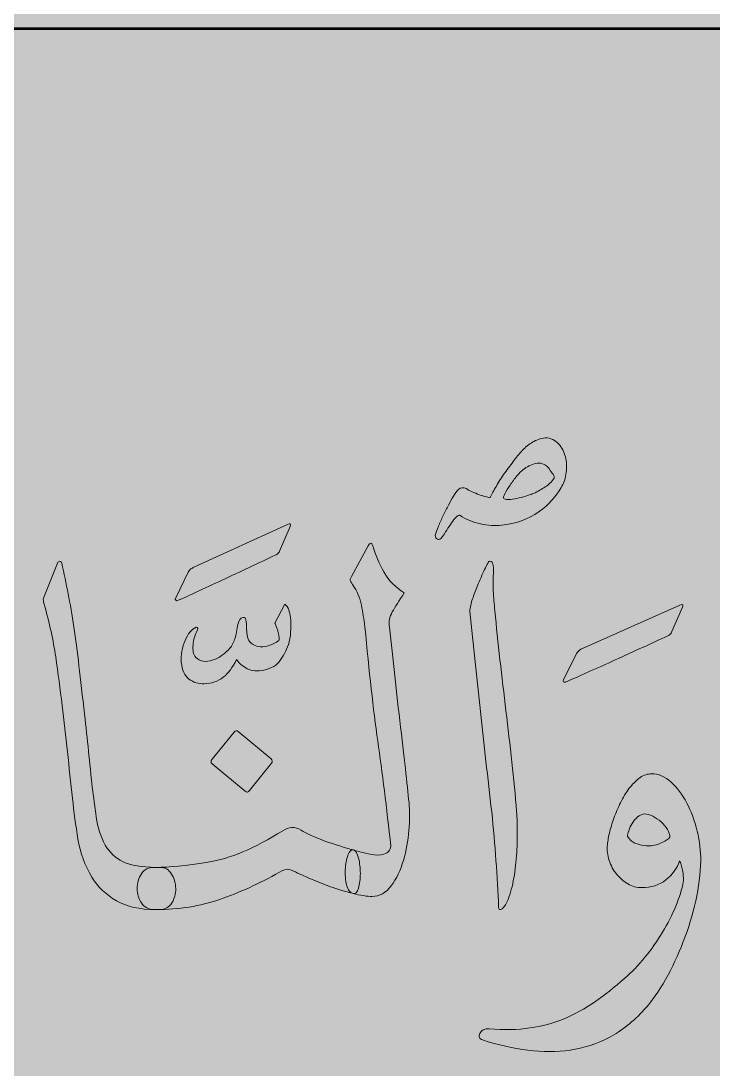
# Model space of a CAD drawing. Header units: inches. Extents: x -1481 to -429, y -1676 to -696.
# Drawn here: x -855.77 to -842.17, y -951.21 to -930.63 of the extents above; entities that cross this region are included whole.
import ezdxf

# ---------------------------------------------------------------- set-up
doc = ezdxf.new("R2010")
doc.units = ezdxf.units.IN
doc.header["$MEASUREMENT"] = 0
doc.layers.add('Layer 1', color=7, linetype='Continuous')

# ---------------------------------------------------------------- blocks, each defined once
blk = doc.blocks.new('block 233')
at = {"layer": 'Layer 1', "true_color": 0x009344}
h = blk.add_hatch(color=114, dxfattribs=at)
h.dxf.hatch_style = 2
h.paths.add_polyline_path([(-693.785, -985.727), (-933.785, -985.727), (-933.785, -695.727), (-693.785, -695.727)])
blk = doc.blocks.new('block 298')
at = {"layer": 'Layer 1', "true_color": 0x49c6ea}
h = blk.add_hatch(color=133, dxfattribs=at)
h.dxf.hatch_style = 2
h.paths.add_polyline_path([(-918.978, -972.482), (-748.663, -972.482), (-748.663, -755.291), (-918.978, -755.291)])
h = blk.add_hatch(color=133, dxfattribs=at)
h.dxf.hatch_style = 2
h.paths.add_polyline_path([(-907.24, -967.404), (-761.143, -967.404), (-761.143, -765.838), (-907.24, -765.838)])
at = {"layer": 'Layer 1', "true_color": 0xfff4c8}
h = blk.add_hatch(color=254, dxfattribs=at)
h.dxf.hatch_style = 2
h.paths.add_polyline_path([(-911.867, -963.309), (-756.165, -963.309), (-756.165, -930.784), (-911.867, -930.784)])
at = {"layer": 'Layer 1', "lineweight": 0}
blk.add_lwpolyline([(-911.867, -963.309), (-756.165, -963.309), (-756.165, -930.784), (-911.867, -930.784), (-911.867, -963.309)], dxfattribs=at)
at = {"layer": 'Layer 1', "color": 44, "lineweight": 53, "true_color": 0xaf7e09}
blk.add_lwpolyline([(-911.867, -963.309), (-756.165, -963.309), (-756.165, -930.784), (-911.867, -930.784), (-911.867, -963.309)], dxfattribs=at)
blk = doc.blocks.new('block 337')
at = {"layer": 'Layer 1', "true_color": 0x231f20}
h = blk.add_hatch(color=250, dxfattribs=at)
h.dxf.hatch_style = 2
edge = h.paths.add_edge_path()
edge.add_spline(control_points=[(-843.061, -942.702), (-843.236, -942.782), (-843.419, -942.866), (-843.609, -942.953), (-843.8, -943.041), (-843.984, -943.125), (-844.163, -943.206), (-844.341, -943.286), (-844.508, -943.361), (-844.662, -943.431), (-844.816, -943.501), (-844.947, -943.559), (-845.055, -943.605), (-845.08, -943.615), (-845.097, -943.615), (-845.108, -943.605), (-845.118, -943.594), (-845.118, -943.578), (-845.108, -943.557), (-845.108, -943.557), (-844.85, -943.043), (-844.85, -943.043), (-844.833, -943.015), (-844.814, -942.995), (-844.795, -942.982), (-844.776, -942.97), (-844.758, -942.959), (-844.74, -942.948), (-844.74, -942.948), (-842.824, -942.098), (-842.824, -942.098), (-842.769, -942.074), (-842.751, -942.088), (-842.772, -942.14), (-842.772, -942.14), (-842.987, -942.628), (-842.987, -942.628), (-842.998, -942.66), (-843.022, -942.684), (-843.061, -942.702)], knot_values=[0, 0, 0, 0, 1, 1, 1, 2, 2, 2, 3, 3, 3, 4, 4, 4, 5, 5, 5, 6, 6, 6, 7, 7, 7, 8, 8, 8, 9, 9, 9, 10, 10, 10, 11, 11, 11, 12, 12, 12, 13, 13, 13, 13], degree=3, periodic=1)
at = {"layer": 'Layer 1', "lineweight": 0}
blk.add_open_spline([(-843.061, -942.702), (-843.236, -942.782), (-843.419, -942.866), (-843.609, -942.953), (-843.8, -943.041), (-843.984, -943.125), (-844.163, -943.206), (-844.341, -943.286), (-844.508, -943.361), (-844.662, -943.431), (-844.816, -943.501), (-844.947, -943.559), (-845.055, -943.605), (-845.08, -943.615), (-845.097, -943.615), (-845.108, -943.605), (-845.118, -943.594), (-845.118, -943.578), (-845.108, -943.557), (-845.108, -943.557), (-844.85, -943.043), (-844.85, -943.043), (-844.833, -943.015), (-844.814, -942.995), (-844.795, -942.982), (-844.776, -942.97), (-844.758, -942.959), (-844.74, -942.948), (-844.74, -942.948), (-842.824, -942.098), (-842.824, -942.098), (-842.769, -942.074), (-842.751, -942.088), (-842.772, -942.14), (-842.772, -942.14), (-842.987, -942.628), (-842.987, -942.628), (-842.998, -942.66), (-843.022, -942.684), (-843.061, -942.702)], degree=3, knots=[0, 0, 0, 0, 1, 1, 1, 2, 2, 2, 3, 3, 3, 4, 4, 4, 5, 5, 5, 6, 6, 6, 7, 7, 7, 8, 8, 8, 9, 9, 9, 10, 10, 10, 11, 11, 11, 12, 12, 12, 13, 13, 13, 13], dxfattribs=at)
blk = doc.blocks.new('block 297')
at = {"layer": 'Layer 1', "true_color": 0x231f20}
h = blk.add_hatch(color=250, dxfattribs=at)
h.dxf.hatch_style = 2
edge = h.paths.add_edge_path()
edge.add_spline(control_points=[(-853.11, -947.247), (-852.865, -947.247), (-852.527, -947.213), (-852.097, -947.147), (-851.667, -947.08), (-851.175, -946.874), (-850.622, -946.528), (-850.507, -946.447), (-850.388, -946.444), (-850.265, -946.517), (-850.153, -946.587), (-849.997, -946.658), (-849.796, -946.73), (-849.594, -946.801), (-849.408, -946.86), (-849.237, -946.905), (-849.191, -946.919), (-849.157, -946.974), (-849.134, -947.068), (-849.112, -947.163), (-849.1, -947.263), (-849.1, -947.37), (-849.1, -947.477), (-849.112, -947.572), (-849.137, -947.656), (-849.161, -947.74), (-849.195, -947.775), (-849.237, -947.761), (-849.433, -947.716), (-849.643, -947.648), (-849.869, -947.559), (-850.095, -947.47), (-850.264, -947.395), (-850.376, -947.336), (-850.449, -947.301), (-850.503, -947.284), (-850.538, -947.286), (-850.573, -947.288), (-850.622, -947.306), (-850.685, -947.341), (-851.091, -947.569), (-851.485, -947.748), (-851.866, -947.879), (-852.248, -948.01), (-852.662, -948.076), (-853.11, -948.076), (-853.11, -948.076), (-853.152, -948.076), (-853.152, -948.076), (-853.26, -948.076), (-853.343, -948.033), (-853.399, -947.947), (-853.455, -947.862), (-853.483, -947.766), (-853.483, -947.661), (-853.483, -947.556), (-853.455, -947.461), (-853.399, -947.375), (-853.343, -947.289), (-853.26, -947.247), (-853.152, -947.247), (-853.152, -947.247), (-853.11, -947.247), (-853.11, -947.247)], knot_values=[0, 0, 0, 0, 1, 1, 1, 2, 2, 2, 3, 3, 3, 4, 4, 4, 5, 5, 5, 6, 6, 6, 7, 7, 7, 8, 8, 8, 9, 9, 9, 10, 10, 10, 11, 11, 11, 12, 12, 12, 13, 13, 13, 14, 14, 14, 15, 15, 15, 16, 16, 16, 17, 17, 17, 18, 18, 18, 19, 19, 19, 20, 20, 20, 21, 21, 21, 21], degree=3, periodic=1)
edge = h.paths.add_edge_path()
edge.add_spline(control_points=[(-851.577, -944.591), (-851.549, -944.559), (-851.523, -944.556), (-851.499, -944.58), (-851.499, -944.58), (-850.853, -945.116), (-850.853, -945.116), (-850.825, -945.147), (-850.823, -945.175), (-850.848, -945.2), (-850.848, -945.2), (-851.278, -945.74), (-851.278, -945.74), (-851.303, -945.775), (-851.331, -945.779), (-851.362, -945.751), (-851.362, -945.751), (-852.013, -945.215), (-852.013, -945.215), (-852.038, -945.191), (-852.038, -945.161), (-852.013, -945.126), (-852.013, -945.126), (-851.577, -944.591), (-851.577, -944.591), (-851.577, -944.591), (-851.577, -944.591), (-851.577, -944.591)], knot_values=[0, 0, 0, 0, 1, 1, 1, 2, 2, 2, 3, 3, 3, 4, 4, 4, 5, 5, 5, 6, 6, 6, 7, 7, 7, 8, 8, 8, 9, 9, 9, 9], degree=3, periodic=1)
edge = h.paths.add_edge_path()
edge.add_spline(control_points=[(-849.24, -946.905), (-849.219, -946.912), (-849.175, -946.925), (-849.107, -946.942), (-849.038, -946.96), (-848.964, -946.977), (-848.884, -946.995), (-848.803, -947.012), (-848.721, -947.01), (-848.637, -946.987), (-848.553, -946.964), (-848.507, -946.912), (-848.5, -946.832), (-848.584, -946.073), (-848.67, -945.384), (-848.758, -944.767), (-848.845, -944.149), (-848.929, -943.401), (-849.009, -942.523), (-849.03, -942.376), (-849.054, -942.234), (-849.08, -942.098), (-849.107, -941.961), (-849.163, -941.827), (-849.251, -941.694), (-849.279, -941.652), (-849.296, -941.625), (-849.301, -941.615), (-849.306, -941.604), (-849.296, -941.578), (-849.272, -941.536), (-849.272, -941.536), (-848.946, -940.933), (-848.946, -940.933), (-848.905, -940.866), (-848.875, -940.866), (-848.857, -940.933), (-848.808, -941.104), (-848.735, -941.276), (-848.637, -941.447), (-848.539, -941.618), (-848.406, -941.755), (-848.238, -941.856), (-848.339, -942.014), (-848.417, -942.139), (-848.472, -942.232), (-848.526, -942.324), (-848.544, -942.425), (-848.527, -942.533), (-848.464, -943.149), (-848.391, -943.804), (-848.309, -944.496), (-848.227, -945.189), (-848.17, -945.705), (-848.138, -946.045), (-848.128, -946.164), (-848.13, -946.323), (-848.146, -946.522), (-848.162, -946.722), (-848.198, -946.918), (-848.254, -947.11), (-848.31, -947.303), (-848.389, -947.469), (-848.493, -947.609), (-848.596, -947.749), (-848.721, -947.819), (-848.868, -947.819), (-848.913, -947.819), (-848.97, -947.813), (-849.038, -947.803), (-849.107, -947.792), (-849.174, -947.778), (-849.24, -947.761), (-849.303, -947.747), (-849.346, -947.692), (-849.369, -947.596), (-849.392, -947.499), (-849.4, -947.398), (-849.395, -947.291), (-849.39, -947.185), (-849.372, -947.091), (-849.343, -947.01), (-849.313, -946.93), (-849.279, -946.895), (-849.24, -946.905)], knot_values=[0, 0, 0, 0, 1, 1, 1, 2, 2, 2, 3, 3, 3, 4, 4, 4, 5, 5, 5, 6, 6, 6, 7, 7, 7, 8, 8, 8, 9, 9, 9, 10, 10, 10, 11, 11, 11, 12, 12, 12, 13, 13, 13, 14, 14, 14, 15, 15, 15, 16, 16, 16, 17, 17, 17, 18, 18, 18, 19, 19, 19, 20, 20, 20, 21, 21, 21, 22, 22, 22, 23, 23, 23, 24, 24, 24, 25, 25, 25, 26, 26, 26, 27, 27, 27, 28, 28, 28, 28], degree=3, periodic=1)
edge = h.paths.add_edge_path()
edge.add_spline(control_points=[(-846.552, -939.983), (-846.517, -939.916), (-846.476, -939.842), (-846.429, -939.76), (-846.381, -939.677), (-846.326, -939.591), (-846.263, -939.5), (-846.197, -939.412), (-846.135, -939.329), (-846.077, -939.251), (-846.019, -939.172), (-845.959, -939.101), (-845.896, -939.038), (-845.833, -938.975), (-845.765, -938.923), (-845.691, -938.883), (-845.618, -938.843), (-845.532, -938.819), (-845.434, -938.812), (-845.326, -938.833), (-845.242, -938.882), (-845.182, -938.959), (-845.123, -939.036), (-845.083, -939.125), (-845.064, -939.224), (-845.045, -939.324), (-845.044, -939.426), (-845.061, -939.529), (-845.079, -939.632), (-845.11, -939.719), (-845.156, -939.788), (-845.254, -939.967), (-845.397, -940.124), (-845.586, -940.261), (-845.807, -940.415), (-846.053, -940.504), (-846.326, -940.529), (-846.456, -940.543), (-846.594, -940.534), (-846.741, -940.502), (-846.888, -940.471), (-847.023, -940.415), (-847.145, -940.334), (-847.166, -940.327), (-847.19, -940.339), (-847.218, -940.368), (-847.246, -940.398), (-847.276, -940.436), (-847.308, -940.481), (-847.339, -940.527), (-847.371, -940.575), (-847.402, -940.626), (-847.434, -940.676), (-847.462, -940.719), (-847.486, -940.754), (-847.521, -940.8), (-847.554, -940.816), (-847.583, -940.804), (-847.613, -940.792), (-847.628, -940.768), (-847.628, -940.733), (-847.614, -940.681), (-847.593, -940.62), (-847.565, -940.55), (-847.537, -940.48), (-847.506, -940.41), (-847.473, -940.34), (-847.44, -940.27), (-847.406, -940.201), (-847.371, -940.135), (-847.336, -940.068), (-847.302, -940.011), (-847.271, -939.962), (-847.243, -939.909), (-847.21, -939.864), (-847.171, -939.825), (-847.133, -939.787), (-847.08, -939.782), (-847.014, -939.809), (-847, -939.824), (-846.973, -939.84), (-846.932, -939.859), (-846.892, -939.879), (-846.848, -939.898), (-846.799, -939.917), (-846.75, -939.936), (-846.702, -939.952), (-846.657, -939.964), (-846.611, -939.977), (-846.576, -939.983), (-846.552, -939.983)], knot_values=[0, 0, 0, 0, 1, 1, 1, 2, 2, 2, 3, 3, 3, 4, 4, 4, 5, 5, 5, 6, 6, 6, 7, 7, 7, 8, 8, 8, 9, 9, 9, 10, 10, 10, 11, 11, 11, 12, 12, 12, 13, 13, 13, 14, 14, 14, 15, 15, 15, 16, 16, 16, 17, 17, 17, 18, 18, 18, 19, 19, 19, 20, 20, 20, 21, 21, 21, 22, 22, 22, 23, 23, 23, 24, 24, 24, 25, 25, 25, 26, 26, 26, 27, 27, 27, 28, 28, 28, 29, 29, 29, 30, 30, 30, 30], degree=3, periodic=1)
edge = h.paths.add_edge_path()
edge.add_spline(control_points=[(-846.557, -941.232), (-846.536, -941.232), (-846.521, -941.241), (-846.513, -941.258), (-846.504, -941.276), (-846.497, -941.295), (-846.492, -941.316), (-846.486, -941.337), (-846.484, -941.359), (-846.484, -941.381), (-846.484, -941.404), (-846.484, -941.421), (-846.484, -941.431), (-846.494, -941.564), (-846.496, -941.695), (-846.489, -941.822), (-846.482, -941.95), (-846.471, -942.079), (-846.457, -942.208), (-846.429, -942.52), (-846.396, -942.841), (-846.358, -943.174), (-846.319, -943.506), (-846.28, -943.84), (-846.24, -944.176), (-846.199, -944.512), (-846.161, -944.846), (-846.124, -945.179), (-846.087, -945.511), (-846.057, -945.835), (-846.032, -946.15), (-846.022, -946.272), (-846.017, -946.417), (-846.017, -946.583), (-846.017, -946.749), (-846.024, -946.917), (-846.038, -947.087), (-846.052, -947.256), (-846.075, -947.418), (-846.108, -947.572), (-846.142, -947.726), (-846.184, -947.855), (-846.237, -947.96), (-846.255, -947.988), (-846.272, -948.013), (-846.289, -948.034), (-846.307, -948.055), (-846.324, -948.069), (-846.342, -948.076), (-846.37, -948.083), (-846.384, -948.069), (-846.384, -948.034), (-846.398, -947.729), (-846.415, -947.422), (-846.436, -947.11), (-846.457, -946.799), (-846.485, -946.482), (-846.52, -946.16), (-846.597, -945.492), (-846.671, -944.834), (-846.741, -944.187), (-846.811, -943.539), (-846.881, -942.885), (-846.951, -942.224), (-846.944, -942.143), (-846.926, -942.061), (-846.898, -941.977), (-846.87, -941.893), (-846.837, -941.806), (-846.799, -941.715), (-846.778, -941.666), (-846.755, -941.612), (-846.73, -941.555), (-846.706, -941.497), (-846.682, -941.444), (-846.659, -941.397), (-846.637, -941.35), (-846.617, -941.311), (-846.599, -941.279), (-846.582, -941.248), (-846.568, -941.232), (-846.557, -941.232)], knot_values=[0, 0, 0, 0, 1, 1, 1, 2, 2, 2, 3, 3, 3, 4, 4, 4, 5, 5, 5, 6, 6, 6, 7, 7, 7, 8, 8, 8, 9, 9, 9, 10, 10, 10, 11, 11, 11, 12, 12, 12, 13, 13, 13, 14, 14, 14, 15, 15, 15, 16, 16, 16, 17, 17, 17, 18, 18, 18, 19, 19, 19, 20, 20, 20, 21, 21, 21, 22, 22, 22, 23, 23, 23, 24, 24, 24, 25, 25, 25, 26, 26, 26, 27, 27, 27, 27], degree=3, periodic=1)
edge = h.paths.add_edge_path()
edge.add_spline(control_points=[(-845.402, -939.4), (-845.479, -939.323), (-845.563, -939.295), (-845.654, -939.316), (-845.745, -939.337), (-845.829, -939.379), (-845.906, -939.442), (-845.938, -939.463), (-845.977, -939.502), (-846.024, -939.56), (-846.072, -939.618), (-846.116, -939.678), (-846.158, -939.741), (-846.2, -939.804), (-846.234, -939.861), (-846.261, -939.912), (-846.287, -939.963), (-846.295, -939.993), (-846.284, -940.004), (-846.253, -940.021), (-846.209, -940.027), (-846.153, -940.022), (-846.097, -940.017), (-846.039, -940.007), (-845.98, -939.993), (-845.92, -939.979), (-845.865, -939.963), (-845.814, -939.946), (-845.764, -939.928), (-845.726, -939.916), (-845.702, -939.909), (-845.611, -939.864), (-845.533, -939.82), (-845.468, -939.778), (-845.403, -939.736), (-845.345, -939.678), (-845.292, -939.605), (-845.292, -939.57), (-845.305, -939.537), (-845.332, -939.505), (-845.358, -939.474), (-845.381, -939.439), (-845.402, -939.4)], knot_values=[0, 0, 0, 0, 1, 1, 1, 2, 2, 2, 3, 3, 3, 4, 4, 4, 5, 5, 5, 6, 6, 6, 7, 7, 7, 8, 8, 8, 9, 9, 9, 10, 10, 10, 11, 11, 11, 12, 12, 12, 13, 13, 13, 14, 14, 14, 14], degree=3, periodic=1)
h = blk.add_hatch(color=250, dxfattribs=at)
h.dxf.hatch_style = 2
edge = h.paths.add_edge_path()
edge.add_spline(control_points=[(-850.685, -941.037), (-850.696, -941.069), (-850.719, -941.093), (-850.756, -941.11), (-850.925, -941.19), (-851.101, -941.273), (-851.284, -941.36), (-851.468, -941.446), (-851.645, -941.529), (-851.817, -941.609), (-851.989, -941.689), (-852.149, -941.763), (-852.297, -941.832), (-852.445, -941.902), (-852.572, -941.959), (-852.676, -942.004), (-852.7, -942.014), (-852.716, -942.014), (-852.727, -942.004), (-852.737, -941.994), (-852.737, -941.978), (-852.726, -941.957), (-852.726, -941.957), (-852.479, -941.448), (-852.479, -941.448), (-852.462, -941.42), (-852.444, -941.4), (-852.426, -941.388), (-852.407, -941.376), (-852.39, -941.365), (-852.373, -941.354), (-852.373, -941.354), (-850.529, -940.513), (-850.529, -940.513), (-850.475, -940.489), (-850.458, -940.502), (-850.478, -940.554), (-850.478, -940.554), (-850.685, -941.037), (-850.685, -941.037), (-850.685, -941.037), (-850.685, -941.037), (-850.685, -941.037)], knot_values=[0, 0, 0, 0, 1, 1, 1, 2, 2, 2, 3, 3, 3, 4, 4, 4, 5, 5, 5, 6, 6, 6, 7, 7, 7, 8, 8, 8, 9, 9, 9, 10, 10, 10, 11, 11, 11, 12, 12, 12, 13, 13, 13, 14, 14, 14, 14], degree=3, periodic=1)
edge = h.paths.add_edge_path()
edge.add_spline(control_points=[(-851.53, -943.169), (-851.607, -943.323), (-851.694, -943.438), (-851.792, -943.515), (-851.897, -943.596), (-852.021, -943.638), (-852.165, -943.641), (-852.28, -943.645), (-852.381, -943.615), (-852.466, -943.552), (-852.552, -943.489), (-852.602, -943.379), (-852.616, -943.221), (-852.623, -943.151), (-852.62, -943.079), (-852.606, -943.004), (-852.592, -942.928), (-852.571, -942.858), (-852.543, -942.791), (-852.515, -942.728), (-852.482, -942.673), (-852.446, -942.626), (-852.409, -942.578), (-852.369, -942.548), (-852.327, -942.534), (-852.285, -942.53), (-852.282, -942.562), (-852.317, -942.628), (-852.338, -942.667), (-852.355, -942.712), (-852.367, -942.765), (-852.379, -942.817), (-852.386, -942.869), (-852.388, -942.92), (-852.39, -942.97), (-852.385, -943.013), (-852.375, -943.048), (-852.364, -943.083), (-852.341, -943.116), (-852.306, -943.148), (-852.254, -943.186), (-852.198, -943.205), (-852.138, -943.203), (-852.079, -943.201), (-852.021, -943.188), (-851.965, -943.164), (-851.906, -943.139), (-851.852, -943.11), (-851.805, -943.077), (-851.758, -943.044), (-851.71, -942.999), (-851.661, -942.943), (-851.615, -942.891), (-851.582, -942.824), (-851.561, -942.744), (-851.54, -942.663), (-851.526, -942.597), (-851.519, -942.544), (-851.516, -942.499), (-851.503, -942.453), (-851.482, -942.408), (-851.461, -942.362), (-851.426, -942.34), (-851.377, -942.34), (-851.367, -942.34), (-851.359, -942.349), (-851.354, -942.369), (-851.349, -942.388), (-851.344, -942.41), (-851.341, -942.434), (-851.337, -942.459), (-851.335, -942.482), (-851.335, -942.505), (-851.335, -942.528), (-851.335, -942.544), (-851.335, -942.555), (-851.335, -942.656), (-851.32, -942.736), (-851.288, -942.794), (-851.257, -942.851), (-851.194, -942.891), (-851.099, -942.912), (-851.05, -942.922), (-850.986, -942.917), (-850.908, -942.896), (-850.829, -942.875), (-850.76, -942.84), (-850.7, -942.791), (-850.693, -942.784), (-850.692, -942.765), (-850.695, -942.733), (-850.699, -942.702), (-850.705, -942.669), (-850.714, -942.634), (-850.722, -942.599), (-850.734, -942.561), (-850.75, -942.521), (-850.766, -942.481), (-850.776, -942.457), (-850.779, -942.45), (-850.779, -942.45), (-850.585, -942.082), (-850.585, -942.082), (-850.55, -942.1), (-850.523, -942.139), (-850.504, -942.198), (-850.484, -942.258), (-850.472, -942.325), (-850.467, -942.4), (-850.462, -942.475), (-850.462, -942.551), (-850.469, -942.628), (-850.476, -942.705), (-850.485, -942.77), (-850.496, -942.823), (-850.538, -942.952), (-850.595, -943.069), (-850.666, -943.174), (-850.738, -943.279), (-850.847, -943.346), (-850.994, -943.374), (-851.124, -943.398), (-851.232, -943.389), (-851.32, -943.347), (-851.407, -943.305), (-851.477, -943.246), (-851.53, -943.169)], knot_values=[0, 0, 0, 0, 1, 1, 1, 2, 2, 2, 3, 3, 3, 4, 4, 4, 5, 5, 5, 6, 6, 6, 7, 7, 7, 8, 8, 8, 9, 9, 9, 10, 10, 10, 11, 11, 11, 12, 12, 12, 13, 13, 13, 14, 14, 14, 15, 15, 15, 16, 16, 16, 17, 17, 17, 18, 18, 18, 19, 19, 19, 20, 20, 20, 21, 21, 21, 22, 22, 22, 23, 23, 23, 24, 24, 24, 25, 25, 25, 26, 26, 26, 27, 27, 27, 28, 28, 28, 29, 29, 29, 30, 30, 30, 31, 31, 31, 32, 32, 32, 33, 33, 33, 34, 34, 34, 35, 35, 35, 36, 36, 36, 37, 37, 37, 38, 38, 38, 39, 39, 39, 40, 40, 40, 41, 41, 41, 42, 42, 42, 42], degree=3, periodic=1)
h = blk.add_hatch(color=250, dxfattribs=at)
h.dxf.hatch_style = 2
edge = h.paths.add_edge_path()
edge.add_spline(control_points=[(-859.918, -946.758), (-859.834, -946.821), (-859.729, -946.866), (-859.603, -946.892), (-859.477, -946.919), (-859.349, -946.93), (-859.218, -946.926), (-859.086, -946.923), (-858.959, -946.906), (-858.834, -946.877), (-858.71, -946.847), (-858.606, -946.806), (-858.522, -946.753), (-858.354, -946.655), (-858.223, -946.528), (-858.129, -946.37), (-858.034, -946.213), (-857.938, -946.018), (-857.84, -945.788), (-857.826, -945.753), (-857.805, -945.724), (-857.777, -945.701), (-857.749, -945.678), (-857.722, -945.665), (-857.696, -945.662), (-857.669, -945.658), (-857.648, -945.665), (-857.633, -945.683), (-857.617, -945.7), (-857.614, -945.732), (-857.625, -945.777), (-857.646, -945.868), (-857.668, -945.952), (-857.69, -946.029), (-857.713, -946.106), (-857.744, -946.199), (-857.782, -946.307), (-857.768, -946.374), (-857.715, -946.445), (-857.622, -946.522), (-857.529, -946.599), (-857.417, -946.665), (-857.286, -946.719), (-857.155, -946.773), (-857.014, -946.809), (-856.864, -946.827), (-856.713, -946.844), (-856.572, -946.827), (-856.439, -946.774), (-856.439, -946.641), (-856.447, -946.518), (-856.465, -946.404), (-856.482, -946.291), (-856.512, -946.164), (-856.554, -946.024), (-856.554, -946.024), (-856.244, -945.404), (-856.244, -945.404), (-856.22, -945.359), (-856.199, -945.355), (-856.181, -945.394), (-856.097, -945.67), (-856.054, -945.913), (-856.05, -946.123), (-856.047, -946.333), (-856.076, -946.556), (-856.139, -946.79), (-856.16, -946.874), (-856.187, -946.959), (-856.221, -947.045), (-856.254, -947.13), (-856.293, -947.21), (-856.339, -947.283), (-856.384, -947.357), (-856.438, -947.42), (-856.499, -947.472), (-856.56, -947.525), (-856.629, -947.561), (-856.706, -947.582), (-856.836, -947.614), (-856.965, -947.623), (-857.095, -947.609), (-857.224, -947.595), (-857.349, -947.561), (-857.47, -947.506), (-857.591, -947.452), (-857.704, -947.379), (-857.811, -947.286), (-857.918, -947.193), (-858.011, -947.086), (-858.092, -946.963), (-858.305, -947.24), (-858.54, -947.438), (-858.795, -947.559), (-859.051, -947.68), (-859.341, -947.729), (-859.666, -947.708), (-859.642, -947.88), (-859.629, -948.052), (-859.627, -948.225), (-859.625, -948.399), (-859.637, -948.57), (-859.664, -948.74), (-859.69, -948.909), (-859.732, -949.074), (-859.79, -949.233), (-859.847, -949.392), (-859.925, -949.54), (-860.023, -949.677), (-860.17, -949.876), (-860.343, -950.05), (-860.543, -950.199), (-860.742, -950.348), (-860.956, -950.471), (-861.183, -950.569), (-861.414, -950.667), (-861.652, -950.739), (-861.897, -950.787), (-862.142, -950.834), (-862.385, -950.858), (-862.626, -950.858), (-862.906, -950.858), (-863.169, -950.814), (-863.414, -950.726), (-863.659, -950.639), (-863.871, -950.513), (-864.051, -950.348), (-864.232, -950.184), (-864.374, -949.984), (-864.479, -949.747), (-864.584, -949.511), (-864.637, -949.243), (-864.637, -948.942), (-864.637, -948.613), (-864.582, -948.295), (-864.471, -947.989), (-864.361, -947.683), (-864.217, -947.394), (-864.038, -947.121), (-864.017, -947.089), (-863.999, -947.074), (-863.983, -947.076), (-863.967, -947.078), (-863.954, -947.087), (-863.944, -947.105), (-863.933, -947.122), (-863.926, -947.143), (-863.923, -947.165), (-863.919, -947.188), (-863.919, -947.203), (-863.923, -947.21), (-863.989, -947.388), (-864.05, -947.56), (-864.104, -947.724), (-864.158, -947.889), (-864.198, -948.048), (-864.225, -948.202), (-864.251, -948.356), (-864.26, -948.507), (-864.251, -948.656), (-864.242, -948.804), (-864.206, -948.954), (-864.143, -949.105), (-864.031, -949.377), (-863.85, -949.6), (-863.6, -949.771), (-863.35, -949.943), (-863.008, -950.028), (-862.574, -950.028), (-862.329, -950.028), (-862.081, -950.005), (-861.829, -949.96), (-861.577, -949.915), (-861.334, -949.843), (-861.099, -949.745), (-860.865, -949.647), (-860.649, -949.521), (-860.451, -949.367), (-860.253, -949.213), (-860.088, -949.028), (-859.955, -948.811), (-859.955, -948.622), (-859.973, -948.442), (-860.01, -948.273), (-860.047, -948.103), (-860.097, -947.939), (-860.16, -947.782), (-860.223, -947.621), (-860.296, -947.464), (-860.38, -947.31), (-860.464, -947.156), (-860.553, -946.998), (-860.648, -946.837), (-860.609, -946.711), (-860.58, -946.59), (-860.559, -946.472), (-860.538, -946.355), (-860.506, -946.235), (-860.464, -946.113), (-860.454, -946.085), (-860.44, -946.072), (-860.422, -946.074), (-860.405, -946.075), (-860.385, -946.088), (-860.364, -946.113), (-860.28, -946.232), (-860.203, -946.344), (-860.133, -946.449), (-860.064, -946.554), (-859.992, -946.657), (-859.918, -946.758)], knot_values=[0, 0, 0, 0, 1, 1, 1, 2, 2, 2, 3, 3, 3, 4, 4, 4, 5, 5, 5, 6, 6, 6, 7, 7, 7, 8, 8, 8, 9, 9, 9, 10, 10, 10, 11, 11, 11, 12, 12, 12, 13, 13, 13, 14, 14, 14, 15, 15, 15, 16, 16, 16, 17, 17, 17, 18, 18, 18, 19, 19, 19, 20, 20, 20, 21, 21, 21, 22, 22, 22, 23, 23, 23, 24, 24, 24, 25, 25, 25, 26, 26, 26, 27, 27, 27, 28, 28, 28, 29, 29, 29, 30, 30, 30, 31, 31, 31, 32, 32, 32, 33, 33, 33, 34, 34, 34, 35, 35, 35, 36, 36, 36, 37, 37, 37, 38, 38, 38, 39, 39, 39, 40, 40, 40, 41, 41, 41, 42, 42, 42, 43, 43, 43, 44, 44, 44, 45, 45, 45, 46, 46, 46, 47, 47, 47, 48, 48, 48, 49, 49, 49, 50, 50, 50, 51, 51, 51, 52, 52, 52, 53, 53, 53, 54, 54, 54, 55, 55, 55, 56, 56, 56, 57, 57, 57, 58, 58, 58, 59, 59, 59, 60, 60, 60, 61, 61, 61, 62, 62, 62, 63, 63, 63, 64, 64, 64, 65, 65, 65, 66, 66, 66, 67, 67, 67, 68, 68, 68, 69, 69, 69, 70, 70, 70, 70], degree=3, periodic=1)
edge = h.paths.add_edge_path()
edge.add_spline(control_points=[(-853.043, -947.247), (-852.938, -947.247), (-852.86, -947.29), (-852.807, -947.378), (-852.755, -947.465), (-852.728, -947.561), (-852.726, -947.664), (-852.724, -947.767), (-852.749, -947.862), (-852.802, -947.947), (-852.854, -948.033), (-852.935, -948.076), (-853.043, -948.076), (-853.054, -948.076), (-853.065, -948.076), (-853.077, -948.076), (-853.09, -948.076), (-853.103, -948.076), (-853.117, -948.076), (-853.432, -948.076), (-853.69, -948.018), (-853.891, -947.903), (-854.092, -947.787), (-854.252, -947.633), (-854.371, -947.441), (-854.511, -947.21), (-854.603, -946.961), (-854.647, -946.693), (-854.69, -946.425), (-854.726, -946.158), (-854.754, -945.892), (-854.786, -945.588), (-854.819, -945.284), (-854.854, -944.979), (-854.889, -944.675), (-854.924, -944.37), (-854.959, -944.066), (-854.994, -943.751), (-855.035, -943.434), (-855.082, -943.113), (-855.13, -942.793), (-855.206, -942.448), (-855.311, -942.077), (-855.318, -942.049), (-855.323, -942.028), (-855.326, -942.014), (-855.33, -942), (-855.328, -941.982), (-855.321, -941.961), (-855.321, -941.961), (-855.048, -941.274), (-855.048, -941.274), (-855.038, -941.249), (-855.023, -941.237), (-855.004, -941.237), (-854.984, -941.237), (-854.971, -941.249), (-854.964, -941.274), (-854.919, -941.473), (-854.877, -941.674), (-854.838, -941.875), (-854.8, -942.076), (-854.763, -942.294), (-854.728, -942.528), (-854.693, -942.759), (-854.659, -943.014), (-854.626, -943.292), (-854.592, -943.57), (-854.557, -943.886), (-854.518, -944.239), (-854.49, -944.484), (-854.464, -944.726), (-854.439, -944.963), (-854.415, -945.201), (-854.39, -945.439), (-854.366, -945.677), (-854.341, -945.866), (-854.315, -946.06), (-854.287, -946.26), (-854.259, -946.459), (-854.2, -946.643), (-854.109, -946.811), (-854.028, -946.954), (-853.912, -947.063), (-853.76, -947.136), (-853.607, -947.21), (-853.393, -947.247), (-853.117, -947.247), (-853.103, -947.247), (-853.09, -947.247), (-853.077, -947.247), (-853.065, -947.247), (-853.054, -947.247), (-853.043, -947.247)], knot_values=[0, 0, 0, 0, 1, 1, 1, 2, 2, 2, 3, 3, 3, 4, 4, 4, 5, 5, 5, 6, 6, 6, 7, 7, 7, 8, 8, 8, 9, 9, 9, 10, 10, 10, 11, 11, 11, 12, 12, 12, 13, 13, 13, 14, 14, 14, 15, 15, 15, 16, 16, 16, 17, 17, 17, 18, 18, 18, 19, 19, 19, 20, 20, 20, 21, 21, 21, 22, 22, 22, 23, 23, 23, 24, 24, 24, 25, 25, 25, 26, 26, 26, 27, 27, 27, 28, 28, 28, 29, 29, 29, 30, 30, 30, 31, 31, 31, 31], degree=3, periodic=1)
h = blk.add_hatch(color=250, dxfattribs=at)
h.dxf.hatch_style = 2
edge = h.paths.add_edge_path()
edge.add_spline(control_points=[(-842.83, -947.121), (-842.879, -947.268), (-842.968, -947.392), (-843.098, -947.493), (-843.227, -947.595), (-843.387, -947.645), (-843.575, -947.645), (-843.67, -947.645), (-843.76, -947.621), (-843.846, -947.572), (-843.932, -947.523), (-844.006, -947.459), (-844.069, -947.38), (-844.132, -947.302), (-844.18, -947.212), (-844.213, -947.11), (-844.246, -947.009), (-844.258, -946.905), (-844.247, -946.8), (-844.24, -946.727), (-844.225, -946.641), (-844.2, -946.543), (-844.176, -946.445), (-844.144, -946.346), (-844.106, -946.244), (-844.067, -946.143), (-844.022, -946.041), (-843.972, -945.94), (-843.921, -945.838), (-843.864, -945.749), (-843.801, -945.672), (-843.738, -945.595), (-843.672, -945.532), (-843.602, -945.483), (-843.532, -945.434), (-843.458, -945.41), (-843.381, -945.41), (-843.245, -945.41), (-843.117, -945.464), (-842.998, -945.572), (-842.879, -945.681), (-842.776, -945.818), (-842.688, -945.984), (-842.601, -946.151), (-842.533, -946.334), (-842.484, -946.535), (-842.435, -946.737), (-842.412, -946.932), (-842.416, -947.121), (-842.419, -947.373), (-842.451, -947.634), (-842.513, -947.905), (-842.574, -948.176), (-842.655, -948.443), (-842.757, -948.706), (-842.858, -948.968), (-842.975, -949.216), (-843.106, -949.448), (-843.237, -949.681), (-843.376, -949.878), (-843.523, -950.039), (-843.74, -950.277), (-843.97, -950.459), (-844.213, -950.587), (-844.456, -950.715), (-844.711, -950.798), (-844.977, -950.837), (-845.243, -950.875), (-845.52, -950.875), (-845.809, -950.837), (-846.097, -950.798), (-846.396, -950.732), (-846.704, -950.637), (-846.732, -950.627), (-846.75, -950.609), (-846.759, -950.585), (-846.767, -950.56), (-846.766, -950.535), (-846.753, -950.509), (-846.741, -950.482), (-846.72, -950.459), (-846.69, -950.44), (-846.661, -950.421), (-846.621, -950.413), (-846.572, -950.417), (-846.278, -950.441), (-846.012, -950.436), (-845.772, -950.401), (-845.532, -950.366), (-845.308, -950.306), (-845.1, -950.22), (-844.892, -950.134), (-844.692, -950.025), (-844.499, -949.892), (-844.307, -949.759), (-844.109, -949.603), (-843.906, -949.425), (-843.77, -949.306), (-843.638, -949.168), (-843.51, -949.01), (-843.382, -948.853), (-843.268, -948.69), (-843.166, -948.522), (-843.061, -948.35), (-842.974, -948.179), (-842.904, -948.008), (-842.834, -947.836), (-842.785, -947.677), (-842.757, -947.53), (-842.753, -947.499), (-842.753, -947.463), (-842.757, -947.422), (-842.76, -947.382), (-842.765, -947.343), (-842.772, -947.304), (-842.779, -947.266), (-842.788, -947.23), (-842.799, -947.197), (-842.809, -947.164), (-842.82, -947.138), (-842.83, -947.121)], knot_values=[0, 0, 0, 0, 1, 1, 1, 2, 2, 2, 3, 3, 3, 4, 4, 4, 5, 5, 5, 6, 6, 6, 7, 7, 7, 8, 8, 8, 9, 9, 9, 10, 10, 10, 11, 11, 11, 12, 12, 12, 13, 13, 13, 14, 14, 14, 15, 15, 15, 16, 16, 16, 17, 17, 17, 18, 18, 18, 19, 19, 19, 20, 20, 20, 21, 21, 21, 22, 22, 22, 23, 23, 23, 24, 24, 24, 25, 25, 25, 26, 26, 26, 27, 27, 27, 28, 28, 28, 29, 29, 29, 30, 30, 30, 31, 31, 31, 32, 32, 32, 33, 33, 33, 34, 34, 34, 35, 35, 35, 36, 36, 36, 37, 37, 37, 38, 38, 38, 39, 39, 39, 40, 40, 40, 40], degree=3, periodic=1)
edge = h.paths.add_edge_path()
edge.add_spline(control_points=[(-843.512, -946.197), (-843.565, -946.2), (-843.612, -946.221), (-843.654, -946.257), (-843.696, -946.294), (-843.732, -946.336), (-843.762, -946.383), (-843.792, -946.43), (-843.814, -946.479), (-843.83, -946.528), (-843.846, -946.577), (-843.854, -946.613), (-843.854, -946.638), (-843.808, -946.711), (-843.745, -946.761), (-843.665, -946.787), (-843.584, -946.814), (-843.504, -946.827), (-843.423, -946.827), (-843.332, -946.82), (-843.249, -946.798), (-843.174, -946.761), (-843.099, -946.724), (-843.047, -946.689), (-843.019, -946.654), (-843.019, -946.608), (-843.036, -946.558), (-843.069, -946.504), (-843.102, -946.45), (-843.144, -946.4), (-843.195, -946.354), (-843.246, -946.309), (-843.3, -946.271), (-843.358, -946.242), (-843.415, -946.212), (-843.467, -946.197), (-843.512, -946.197)], knot_values=[0, 0, 0, 0, 1, 1, 1, 2, 2, 2, 3, 3, 3, 4, 4, 4, 5, 5, 5, 6, 6, 6, 7, 7, 7, 8, 8, 8, 9, 9, 9, 10, 10, 10, 11, 11, 11, 12, 12, 12, 12], degree=3, periodic=1)
at = {"layer": 'Layer 1', "lineweight": 0}
for points, knots in [([(-846.552, -939.983), (-846.517, -939.916), (-846.476, -939.842), (-846.429, -939.76), (-846.381, -939.677), (-846.326, -939.591), (-846.263, -939.5), (-846.197, -939.412), (-846.135, -939.329), (-846.077, -939.251), (-846.019, -939.172), (-845.959, -939.101), (-845.896, -939.038), (-845.833, -938.975), (-845.765, -938.923), (-845.691, -938.883), (-845.618, -938.843), (-845.532, -938.819), (-845.434, -938.812), (-845.326, -938.833), (-845.242, -938.882), (-845.182, -938.959), (-845.123, -939.036), (-845.083, -939.125), (-845.064, -939.224), (-845.045, -939.324), (-845.044, -939.426), (-845.061, -939.529), (-845.079, -939.632), (-845.11, -939.719), (-845.156, -939.788), (-845.254, -939.967), (-845.397, -940.124), (-845.586, -940.261), (-845.807, -940.415), (-846.053, -940.504), (-846.326, -940.529), (-846.456, -940.543), (-846.594, -940.534), (-846.741, -940.502), (-846.888, -940.471), (-847.023, -940.415), (-847.145, -940.334), (-847.166, -940.327), (-847.19, -940.339), (-847.218, -940.368), (-847.246, -940.398), (-847.276, -940.436), (-847.308, -940.481), (-847.339, -940.527), (-847.371, -940.575), (-847.402, -940.626), (-847.434, -940.676), (-847.462, -940.719), (-847.486, -940.754), (-847.521, -940.8), (-847.554, -940.816), (-847.583, -940.804), (-847.613, -940.792), (-847.628, -940.768), (-847.628, -940.733), (-847.614, -940.681), (-847.593, -940.62), (-847.565, -940.55), (-847.537, -940.48), (-847.506, -940.41), (-847.473, -940.34), (-847.44, -940.27), (-847.406, -940.201), (-847.371, -940.135), (-847.336, -940.068), (-847.302, -940.011), (-847.271, -939.962), (-847.243, -939.909), (-847.21, -939.864), (-847.171, -939.825), (-847.133, -939.787), (-847.08, -939.782), (-847.014, -939.809), (-847, -939.824), (-846.973, -939.84), (-846.932, -939.859), (-846.892, -939.879), (-846.848, -939.898), (-846.799, -939.917), (-846.75, -939.936), (-846.702, -939.952), (-846.657, -939.964), (-846.611, -939.977), (-846.576, -939.983), (-846.552, -939.983)], [0, 0, 0, 0, 1, 1, 1, 2, 2, 2, 3, 3, 3, 4, 4, 4, 5, 5, 5, 6, 6, 6, 7, 7, 7, 8, 8, 8, 9, 9, 9, 10, 10, 10, 11, 11, 11, 12, 12, 12, 13, 13, 13, 14, 14, 14, 15, 15, 15, 16, 16, 16, 17, 17, 17, 18, 18, 18, 19, 19, 19, 20, 20, 20, 21, 21, 21, 22, 22, 22, 23, 23, 23, 24, 24, 24, 25, 25, 25, 26, 26, 26, 27, 27, 27, 28, 28, 28, 29, 29, 29, 30, 30, 30, 30]), ([(-845.402, -939.4), (-845.479, -939.323), (-845.563, -939.295), (-845.654, -939.316), (-845.745, -939.337), (-845.829, -939.379), (-845.906, -939.442), (-845.938, -939.463), (-845.977, -939.502), (-846.024, -939.56), (-846.072, -939.618), (-846.116, -939.678), (-846.158, -939.741), (-846.2, -939.804), (-846.234, -939.861), (-846.261, -939.912), (-846.287, -939.963), (-846.295, -939.993), (-846.284, -940.004), (-846.253, -940.021), (-846.209, -940.027), (-846.153, -940.022), (-846.097, -940.017), (-846.039, -940.007), (-845.98, -939.993), (-845.92, -939.979), (-845.865, -939.963), (-845.814, -939.946), (-845.764, -939.928), (-845.726, -939.916), (-845.702, -939.909), (-845.611, -939.864), (-845.533, -939.82), (-845.468, -939.778), (-845.403, -939.736), (-845.345, -939.678), (-845.292, -939.605), (-845.292, -939.57), (-845.305, -939.537), (-845.332, -939.505), (-845.358, -939.474), (-845.381, -939.439), (-845.402, -939.4)], [0, 0, 0, 0, 1, 1, 1, 2, 2, 2, 3, 3, 3, 4, 4, 4, 5, 5, 5, 6, 6, 6, 7, 7, 7, 8, 8, 8, 9, 9, 9, 10, 10, 10, 11, 11, 11, 12, 12, 12, 13, 13, 13, 14, 14, 14, 14]), ([(-850.685, -941.037), (-850.696, -941.069), (-850.719, -941.093), (-850.756, -941.11), (-850.925, -941.19), (-851.101, -941.273), (-851.284, -941.36), (-851.468, -941.446), (-851.645, -941.529), (-851.817, -941.609), (-851.989, -941.689), (-852.149, -941.763), (-852.297, -941.832), (-852.445, -941.902), (-852.572, -941.959), (-852.676, -942.004), (-852.7, -942.014), (-852.716, -942.014), (-852.727, -942.004), (-852.737, -941.994), (-852.737, -941.978), (-852.726, -941.957), (-852.726, -941.957), (-852.479, -941.448), (-852.479, -941.448), (-852.462, -941.42), (-852.444, -941.4), (-852.426, -941.388), (-852.407, -941.376), (-852.39, -941.365), (-852.373, -941.354), (-852.373, -941.354), (-850.529, -940.513), (-850.529, -940.513), (-850.475, -940.489), (-850.458, -940.502), (-850.478, -940.554), (-850.478, -940.554), (-850.685, -941.037), (-850.685, -941.037), (-850.685, -941.037), (-850.685, -941.037), (-850.685, -941.037)], [0, 0, 0, 0, 1, 1, 1, 2, 2, 2, 3, 3, 3, 4, 4, 4, 5, 5, 5, 6, 6, 6, 7, 7, 7, 8, 8, 8, 9, 9, 9, 10, 10, 10, 11, 11, 11, 12, 12, 12, 13, 13, 13, 14, 14, 14, 14]), ([(-849.24, -946.905), (-849.219, -946.912), (-849.175, -946.925), (-849.107, -946.942), (-849.038, -946.96), (-848.964, -946.977), (-848.884, -946.995), (-848.803, -947.012), (-848.721, -947.01), (-848.637, -946.987), (-848.553, -946.964), (-848.507, -946.912), (-848.5, -946.832), (-848.584, -946.073), (-848.67, -945.384), (-848.758, -944.767), (-848.845, -944.149), (-848.929, -943.401), (-849.009, -942.523), (-849.03, -942.376), (-849.054, -942.234), (-849.08, -942.098), (-849.107, -941.961), (-849.163, -941.827), (-849.251, -941.694), (-849.279, -941.652), (-849.296, -941.625), (-849.301, -941.615), (-849.306, -941.604), (-849.296, -941.578), (-849.272, -941.536), (-849.272, -941.536), (-848.946, -940.933), (-848.946, -940.933), (-848.905, -940.866), (-848.875, -940.866), (-848.857, -940.933), (-848.808, -941.104), (-848.735, -941.276), (-848.637, -941.447), (-848.539, -941.618), (-848.406, -941.755), (-848.238, -941.856), (-848.339, -942.014), (-848.417, -942.139), (-848.472, -942.232), (-848.526, -942.324), (-848.544, -942.425), (-848.527, -942.533), (-848.464, -943.149), (-848.391, -943.804), (-848.309, -944.496), (-848.227, -945.189), (-848.17, -945.705), (-848.138, -946.045), (-848.128, -946.164), (-848.13, -946.323), (-848.146, -946.522), (-848.162, -946.722), (-848.198, -946.918), (-848.254, -947.11), (-848.31, -947.303), (-848.389, -947.469), (-848.493, -947.609), (-848.596, -947.749), (-848.721, -947.819), (-848.868, -947.819), (-848.913, -947.819), (-848.97, -947.813), (-849.038, -947.803), (-849.107, -947.792), (-849.174, -947.778), (-849.24, -947.761), (-849.303, -947.747), (-849.346, -947.692), (-849.369, -947.596), (-849.392, -947.499), (-849.4, -947.398), (-849.395, -947.291), (-849.39, -947.185), (-849.372, -947.091), (-849.343, -947.01), (-849.313, -946.93), (-849.279, -946.895), (-849.24, -946.905)], [0, 0, 0, 0, 1, 1, 1, 2, 2, 2, 3, 3, 3, 4, 4, 4, 5, 5, 5, 6, 6, 6, 7, 7, 7, 8, 8, 8, 9, 9, 9, 10, 10, 10, 11, 11, 11, 12, 12, 12, 13, 13, 13, 14, 14, 14, 15, 15, 15, 16, 16, 16, 17, 17, 17, 18, 18, 18, 19, 19, 19, 20, 20, 20, 21, 21, 21, 22, 22, 22, 23, 23, 23, 24, 24, 24, 25, 25, 25, 26, 26, 26, 27, 27, 27, 28, 28, 28, 28]), ([(-853.043, -947.247), (-852.938, -947.247), (-852.86, -947.29), (-852.807, -947.378), (-852.755, -947.465), (-852.728, -947.561), (-852.726, -947.664), (-852.724, -947.767), (-852.749, -947.862), (-852.802, -947.947), (-852.854, -948.033), (-852.935, -948.076), (-853.043, -948.076), (-853.054, -948.076), (-853.065, -948.076), (-853.077, -948.076), (-853.09, -948.076), (-853.103, -948.076), (-853.117, -948.076), (-853.432, -948.076), (-853.69, -948.018), (-853.891, -947.903), (-854.092, -947.787), (-854.252, -947.633), (-854.371, -947.441), (-854.511, -947.21), (-854.603, -946.961), (-854.647, -946.693), (-854.69, -946.425), (-854.726, -946.158), (-854.754, -945.892), (-854.786, -945.588), (-854.819, -945.284), (-854.854, -944.979), (-854.889, -944.675), (-854.924, -944.37), (-854.959, -944.066), (-854.994, -943.751), (-855.035, -943.434), (-855.082, -943.113), (-855.13, -942.793), (-855.206, -942.448), (-855.311, -942.077), (-855.318, -942.049), (-855.323, -942.028), (-855.326, -942.014), (-855.33, -942), (-855.328, -941.982), (-855.321, -941.961), (-855.321, -941.961), (-855.048, -941.274), (-855.048, -941.274), (-855.038, -941.249), (-855.023, -941.237), (-855.004, -941.237), (-854.984, -941.237), (-854.971, -941.249), (-854.964, -941.274), (-854.919, -941.473), (-854.877, -941.674), (-854.838, -941.875), (-854.8, -942.076), (-854.763, -942.294), (-854.728, -942.528), (-854.693, -942.759), (-854.659, -943.014), (-854.626, -943.292), (-854.592, -943.57), (-854.557, -943.886), (-854.518, -944.239), (-854.49, -944.484), (-854.464, -944.726), (-854.439, -944.963), (-854.415, -945.201), (-854.39, -945.439), (-854.366, -945.677), (-854.341, -945.866), (-854.315, -946.06), (-854.287, -946.26), (-854.259, -946.459), (-854.2, -946.643), (-854.109, -946.811), (-854.028, -946.954), (-853.912, -947.063), (-853.76, -947.136), (-853.607, -947.21), (-853.393, -947.247), (-853.117, -947.247), (-853.103, -947.247), (-853.09, -947.247), (-853.077, -947.247), (-853.065, -947.247), (-853.054, -947.247), (-853.043, -947.247)], [0, 0, 0, 0, 1, 1, 1, 2, 2, 2, 3, 3, 3, 4, 4, 4, 5, 5, 5, 6, 6, 6, 7, 7, 7, 8, 8, 8, 9, 9, 9, 10, 10, 10, 11, 11, 11, 12, 12, 12, 13, 13, 13, 14, 14, 14, 15, 15, 15, 16, 16, 16, 17, 17, 17, 18, 18, 18, 19, 19, 19, 20, 20, 20, 21, 21, 21, 22, 22, 22, 23, 23, 23, 24, 24, 24, 25, 25, 25, 26, 26, 26, 27, 27, 27, 28, 28, 28, 29, 29, 29, 30, 30, 30, 31, 31, 31, 31]), ([(-846.557, -941.232), (-846.536, -941.232), (-846.521, -941.241), (-846.513, -941.258), (-846.504, -941.276), (-846.497, -941.295), (-846.492, -941.316), (-846.486, -941.337), (-846.484, -941.359), (-846.484, -941.381), (-846.484, -941.404), (-846.484, -941.421), (-846.484, -941.431), (-846.494, -941.564), (-846.496, -941.695), (-846.489, -941.822), (-846.482, -941.95), (-846.471, -942.079), (-846.457, -942.208), (-846.429, -942.52), (-846.396, -942.841), (-846.358, -943.174), (-846.319, -943.506), (-846.28, -943.84), (-846.24, -944.176), (-846.199, -944.512), (-846.161, -944.846), (-846.124, -945.179), (-846.087, -945.511), (-846.057, -945.835), (-846.032, -946.15), (-846.022, -946.272), (-846.017, -946.417), (-846.017, -946.583), (-846.017, -946.749), (-846.024, -946.917), (-846.038, -947.087), (-846.052, -947.256), (-846.075, -947.418), (-846.108, -947.572), (-846.142, -947.726), (-846.184, -947.855), (-846.237, -947.96), (-846.255, -947.988), (-846.272, -948.013), (-846.289, -948.034), (-846.307, -948.055), (-846.324, -948.069), (-846.342, -948.076), (-846.37, -948.083), (-846.384, -948.069), (-846.384, -948.034), (-846.398, -947.729), (-846.415, -947.422), (-846.436, -947.11), (-846.457, -946.799), (-846.485, -946.482), (-846.52, -946.16), (-846.597, -945.492), (-846.671, -944.834), (-846.741, -944.187), (-846.811, -943.539), (-846.881, -942.885), (-846.951, -942.224), (-846.944, -942.143), (-846.926, -942.061), (-846.898, -941.977), (-846.87, -941.893), (-846.837, -941.806), (-846.799, -941.715), (-846.778, -941.666), (-846.755, -941.612), (-846.73, -941.555), (-846.706, -941.497), (-846.682, -941.444), (-846.659, -941.397), (-846.637, -941.35), (-846.617, -941.311), (-846.599, -941.279), (-846.582, -941.248), (-846.568, -941.232), (-846.557, -941.232)], [0, 0, 0, 0, 1, 1, 1, 2, 2, 2, 3, 3, 3, 4, 4, 4, 5, 5, 5, 6, 6, 6, 7, 7, 7, 8, 8, 8, 9, 9, 9, 10, 10, 10, 11, 11, 11, 12, 12, 12, 13, 13, 13, 14, 14, 14, 15, 15, 15, 16, 16, 16, 17, 17, 17, 18, 18, 18, 19, 19, 19, 20, 20, 20, 21, 21, 21, 22, 22, 22, 23, 23, 23, 24, 24, 24, 25, 25, 25, 26, 26, 26, 27, 27, 27, 27]), ([(-851.53, -943.169), (-851.607, -943.323), (-851.694, -943.438), (-851.792, -943.515), (-851.897, -943.596), (-852.021, -943.638), (-852.165, -943.641), (-852.28, -943.645), (-852.381, -943.615), (-852.466, -943.552), (-852.552, -943.489), (-852.602, -943.379), (-852.616, -943.221), (-852.623, -943.151), (-852.62, -943.079), (-852.606, -943.004), (-852.592, -942.928), (-852.571, -942.858), (-852.543, -942.791), (-852.515, -942.728), (-852.482, -942.673), (-852.446, -942.626), (-852.409, -942.578), (-852.369, -942.548), (-852.327, -942.534), (-852.285, -942.53), (-852.282, -942.562), (-852.317, -942.628), (-852.338, -942.667), (-852.355, -942.712), (-852.367, -942.765), (-852.379, -942.817), (-852.386, -942.869), (-852.388, -942.92), (-852.39, -942.97), (-852.385, -943.013), (-852.375, -943.048), (-852.364, -943.083), (-852.341, -943.116), (-852.306, -943.148), (-852.254, -943.186), (-852.198, -943.205), (-852.138, -943.203), (-852.079, -943.201), (-852.021, -943.188), (-851.965, -943.164), (-851.906, -943.139), (-851.852, -943.11), (-851.805, -943.077), (-851.758, -943.044), (-851.71, -942.999), (-851.661, -942.943), (-851.615, -942.891), (-851.582, -942.824), (-851.561, -942.744), (-851.54, -942.663), (-851.526, -942.597), (-851.519, -942.544), (-851.516, -942.499), (-851.503, -942.453), (-851.482, -942.408), (-851.461, -942.362), (-851.426, -942.34), (-851.377, -942.34), (-851.367, -942.34), (-851.359, -942.349), (-851.354, -942.369), (-851.349, -942.388), (-851.344, -942.41), (-851.341, -942.434), (-851.337, -942.459), (-851.335, -942.482), (-851.335, -942.505), (-851.335, -942.528), (-851.335, -942.544), (-851.335, -942.555), (-851.335, -942.656), (-851.32, -942.736), (-851.288, -942.794), (-851.257, -942.851), (-851.194, -942.891), (-851.099, -942.912), (-851.05, -942.922), (-850.986, -942.917), (-850.908, -942.896), (-850.829, -942.875), (-850.76, -942.84), (-850.7, -942.791), (-850.693, -942.784), (-850.692, -942.765), (-850.695, -942.733), (-850.699, -942.702), (-850.705, -942.669), (-850.714, -942.634), (-850.722, -942.599), (-850.734, -942.561), (-850.75, -942.521), (-850.766, -942.481), (-850.776, -942.457), (-850.779, -942.45), (-850.779, -942.45), (-850.585, -942.082), (-850.585, -942.082), (-850.55, -942.1), (-850.523, -942.139), (-850.504, -942.198), (-850.484, -942.258), (-850.472, -942.325), (-850.467, -942.4), (-850.462, -942.475), (-850.462, -942.551), (-850.469, -942.628), (-850.476, -942.705), (-850.485, -942.77), (-850.496, -942.823), (-850.538, -942.952), (-850.595, -943.069), (-850.666, -943.174), (-850.738, -943.279), (-850.847, -943.346), (-850.994, -943.374), (-851.124, -943.398), (-851.232, -943.389), (-851.32, -943.347), (-851.407, -943.305), (-851.477, -943.246), (-851.53, -943.169)], [0, 0, 0, 0, 1, 1, 1, 2, 2, 2, 3, 3, 3, 4, 4, 4, 5, 5, 5, 6, 6, 6, 7, 7, 7, 8, 8, 8, 9, 9, 9, 10, 10, 10, 11, 11, 11, 12, 12, 12, 13, 13, 13, 14, 14, 14, 15, 15, 15, 16, 16, 16, 17, 17, 17, 18, 18, 18, 19, 19, 19, 20, 20, 20, 21, 21, 21, 22, 22, 22, 23, 23, 23, 24, 24, 24, 25, 25, 25, 26, 26, 26, 27, 27, 27, 28, 28, 28, 29, 29, 29, 30, 30, 30, 31, 31, 31, 32, 32, 32, 33, 33, 33, 34, 34, 34, 35, 35, 35, 36, 36, 36, 37, 37, 37, 38, 38, 38, 39, 39, 39, 40, 40, 40, 41, 41, 41, 42, 42, 42, 42]), ([(-851.577, -944.591), (-851.549, -944.559), (-851.523, -944.556), (-851.499, -944.58), (-851.499, -944.58), (-850.853, -945.116), (-850.853, -945.116), (-850.825, -945.147), (-850.823, -945.175), (-850.848, -945.2), (-850.848, -945.2), (-851.278, -945.74), (-851.278, -945.74), (-851.303, -945.775), (-851.331, -945.779), (-851.362, -945.751), (-851.362, -945.751), (-852.013, -945.215), (-852.013, -945.215), (-852.038, -945.191), (-852.038, -945.161), (-852.013, -945.126), (-852.013, -945.126), (-851.577, -944.591), (-851.577, -944.591), (-851.577, -944.591), (-851.577, -944.591), (-851.577, -944.591)], [0, 0, 0, 0, 1, 1, 1, 2, 2, 2, 3, 3, 3, 4, 4, 4, 5, 5, 5, 6, 6, 6, 7, 7, 7, 8, 8, 8, 9, 9, 9, 9]), ([(-842.83, -947.121), (-842.879, -947.268), (-842.968, -947.392), (-843.098, -947.493), (-843.227, -947.595), (-843.387, -947.645), (-843.575, -947.645), (-843.67, -947.645), (-843.76, -947.621), (-843.846, -947.572), (-843.932, -947.523), (-844.006, -947.459), (-844.069, -947.38), (-844.132, -947.302), (-844.18, -947.212), (-844.213, -947.11), (-844.246, -947.009), (-844.258, -946.905), (-844.247, -946.8), (-844.24, -946.727), (-844.225, -946.641), (-844.2, -946.543), (-844.176, -946.445), (-844.144, -946.346), (-844.106, -946.244), (-844.067, -946.143), (-844.022, -946.041), (-843.972, -945.94), (-843.921, -945.838), (-843.864, -945.749), (-843.801, -945.672), (-843.738, -945.595), (-843.672, -945.532), (-843.602, -945.483), (-843.532, -945.434), (-843.458, -945.41), (-843.381, -945.41), (-843.245, -945.41), (-843.117, -945.464), (-842.998, -945.572), (-842.879, -945.681), (-842.776, -945.818), (-842.688, -945.984), (-842.601, -946.151), (-842.533, -946.334), (-842.484, -946.535), (-842.435, -946.737), (-842.412, -946.932), (-842.416, -947.121), (-842.419, -947.373), (-842.451, -947.634), (-842.513, -947.905), (-842.574, -948.176), (-842.655, -948.443), (-842.757, -948.706), (-842.858, -948.968), (-842.975, -949.216), (-843.106, -949.448), (-843.237, -949.681), (-843.376, -949.878), (-843.523, -950.039), (-843.74, -950.277), (-843.97, -950.459), (-844.213, -950.587), (-844.456, -950.715), (-844.711, -950.798), (-844.977, -950.837), (-845.243, -950.875), (-845.52, -950.875), (-845.809, -950.837), (-846.097, -950.798), (-846.396, -950.732), (-846.704, -950.637), (-846.732, -950.627), (-846.75, -950.609), (-846.759, -950.585), (-846.767, -950.56), (-846.766, -950.535), (-846.753, -950.509), (-846.741, -950.482), (-846.72, -950.459), (-846.69, -950.44), (-846.661, -950.421), (-846.621, -950.413), (-846.572, -950.417), (-846.278, -950.441), (-846.012, -950.436), (-845.772, -950.401), (-845.532, -950.366), (-845.308, -950.306), (-845.1, -950.22), (-844.892, -950.134), (-844.692, -950.025), (-844.499, -949.892), (-844.307, -949.759), (-844.109, -949.603), (-843.906, -949.425), (-843.77, -949.306), (-843.638, -949.168), (-843.51, -949.01), (-843.382, -948.853), (-843.268, -948.69), (-843.166, -948.522), (-843.061, -948.35), (-842.974, -948.179), (-842.904, -948.008), (-842.834, -947.836), (-842.785, -947.677), (-842.757, -947.53), (-842.753, -947.499), (-842.753, -947.463), (-842.757, -947.422), (-842.76, -947.382), (-842.765, -947.343), (-842.772, -947.304), (-842.779, -947.266), (-842.788, -947.23), (-842.799, -947.197), (-842.809, -947.164), (-842.82, -947.138), (-842.83, -947.121)], [0, 0, 0, 0, 1, 1, 1, 2, 2, 2, 3, 3, 3, 4, 4, 4, 5, 5, 5, 6, 6, 6, 7, 7, 7, 8, 8, 8, 9, 9, 9, 10, 10, 10, 11, 11, 11, 12, 12, 12, 13, 13, 13, 14, 14, 14, 15, 15, 15, 16, 16, 16, 17, 17, 17, 18, 18, 18, 19, 19, 19, 20, 20, 20, 21, 21, 21, 22, 22, 22, 23, 23, 23, 24, 24, 24, 25, 25, 25, 26, 26, 26, 27, 27, 27, 28, 28, 28, 29, 29, 29, 30, 30, 30, 31, 31, 31, 32, 32, 32, 33, 33, 33, 34, 34, 34, 35, 35, 35, 36, 36, 36, 37, 37, 37, 38, 38, 38, 39, 39, 39, 40, 40, 40, 40]), ([(-843.512, -946.197), (-843.565, -946.2), (-843.612, -946.221), (-843.654, -946.257), (-843.696, -946.294), (-843.732, -946.336), (-843.762, -946.383), (-843.792, -946.43), (-843.814, -946.479), (-843.83, -946.528), (-843.846, -946.577), (-843.854, -946.613), (-843.854, -946.638), (-843.808, -946.711), (-843.745, -946.761), (-843.665, -946.787), (-843.584, -946.814), (-843.504, -946.827), (-843.423, -946.827), (-843.332, -946.82), (-843.249, -946.798), (-843.174, -946.761), (-843.099, -946.724), (-843.047, -946.689), (-843.019, -946.654), (-843.019, -946.608), (-843.036, -946.558), (-843.069, -946.504), (-843.102, -946.45), (-843.144, -946.4), (-843.195, -946.354), (-843.246, -946.309), (-843.3, -946.271), (-843.358, -946.242), (-843.415, -946.212), (-843.467, -946.197), (-843.512, -946.197)], [0, 0, 0, 0, 1, 1, 1, 2, 2, 2, 3, 3, 3, 4, 4, 4, 5, 5, 5, 6, 6, 6, 7, 7, 7, 8, 8, 8, 9, 9, 9, 10, 10, 10, 11, 11, 11, 12, 12, 12, 12]), ([(-853.11, -947.247), (-852.865, -947.247), (-852.527, -947.213), (-852.097, -947.147), (-851.667, -947.08), (-851.175, -946.874), (-850.622, -946.528), (-850.507, -946.447), (-850.388, -946.444), (-850.265, -946.517), (-850.153, -946.587), (-849.997, -946.658), (-849.796, -946.73), (-849.594, -946.801), (-849.408, -946.86), (-849.237, -946.905), (-849.191, -946.919), (-849.157, -946.974), (-849.134, -947.068), (-849.112, -947.163), (-849.1, -947.263), (-849.1, -947.37), (-849.1, -947.477), (-849.112, -947.572), (-849.137, -947.656), (-849.161, -947.74), (-849.195, -947.775), (-849.237, -947.761), (-849.433, -947.716), (-849.643, -947.648), (-849.869, -947.559), (-850.095, -947.47), (-850.264, -947.395), (-850.376, -947.336), (-850.449, -947.301), (-850.503, -947.284), (-850.538, -947.286), (-850.573, -947.288), (-850.622, -947.306), (-850.685, -947.341), (-851.091, -947.569), (-851.485, -947.748), (-851.866, -947.879), (-852.248, -948.01), (-852.662, -948.076), (-853.11, -948.076), (-853.11, -948.076), (-853.152, -948.076), (-853.152, -948.076), (-853.26, -948.076), (-853.343, -948.033), (-853.399, -947.947), (-853.455, -947.862), (-853.483, -947.766), (-853.483, -947.661), (-853.483, -947.556), (-853.455, -947.461), (-853.399, -947.375), (-853.343, -947.289), (-853.26, -947.247), (-853.152, -947.247), (-853.152, -947.247), (-853.11, -947.247), (-853.11, -947.247)], [0, 0, 0, 0, 1, 1, 1, 2, 2, 2, 3, 3, 3, 4, 4, 4, 5, 5, 5, 6, 6, 6, 7, 7, 7, 8, 8, 8, 9, 9, 9, 10, 10, 10, 11, 11, 11, 12, 12, 12, 13, 13, 13, 14, 14, 14, 15, 15, 15, 16, 16, 16, 17, 17, 17, 18, 18, 18, 19, 19, 19, 20, 20, 20, 21, 21, 21, 21])]:
    blk.add_open_spline(points, degree=3, knots=knots, dxfattribs=at)
at = {"layer": 'Layer 1'}
for name in ['block 298', 'block 337']:
    blk.add_blockref(name, (0, 0), dxfattribs=at)

msp = doc.modelspace()

# ---------------------------------------------------------------- hatches: boundary and pattern name
at = {"layer": 'Layer 1', "true_color": 0x006738}
h = msp.add_hatch(color=116, dxfattribs=at)
h.dxf.hatch_style = 2
h.paths.add_polyline_path([(-749.015, -970.727), (-919.015, -970.727), (-919.015, -752.351), (-749.015, -752.351)])

# ---------------------------------------------------------------- block references
at = {"layer": 'Layer 1'}
for name in ['block 233', 'block 297']:
    msp.add_blockref(name, (0, 0), dxfattribs=at)

doc.saveas('drawing.dxf')
